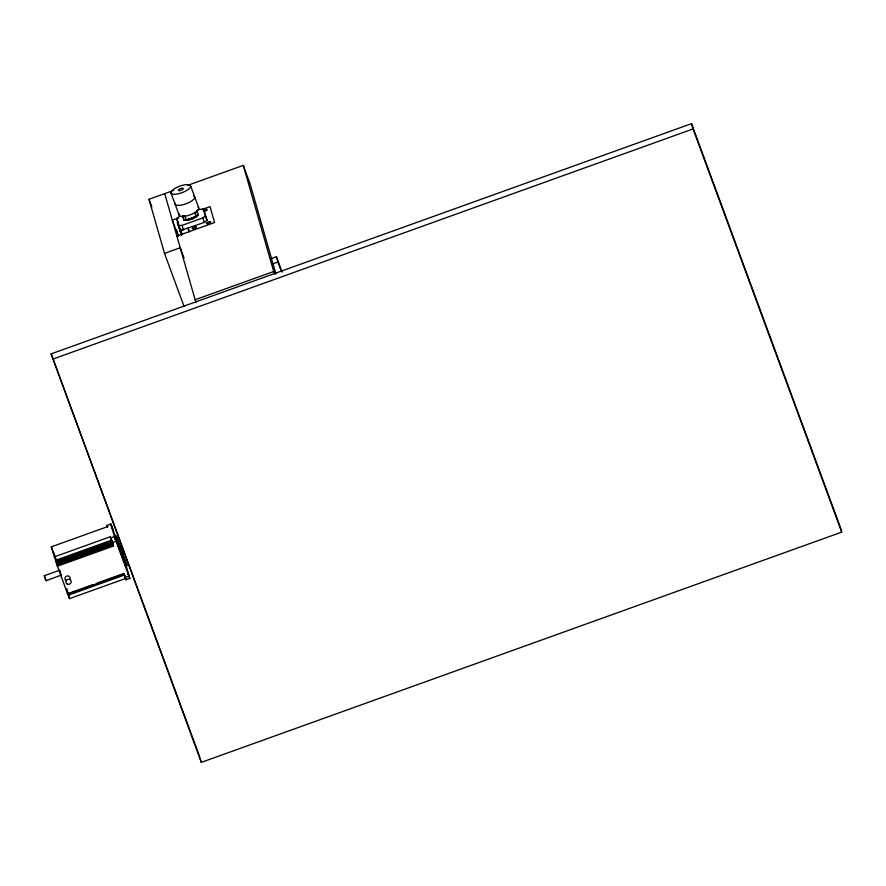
<?xml version="1.0" encoding="UTF-8"?>
<svg xmlns="http://www.w3.org/2000/svg" width="886" height="886" viewBox="0 0 886 886"><rect width="100%" height="100%" fill="white"/><g stroke="black" fill="none" stroke-linecap="round" stroke-linejoin="round"><path stroke-width="1.33" d="M178.684 225.498L181.918 225.432L183.546 229.873L180.323 229.939L178.684 225.498L176.668 218.465L179.326 216.405M181.519 235.742L177.344 222.585L178.407 221.766M186.392 220.226L184.764 215.785L182.394 215.83L184.022 220.271L186.392 220.226L196.216 216.693L198.165 215.187L197.224 211.865M181.918 225.432L202.739 217.945L205.397 215.896L203.381 208.863L197.545 209.86M179.703 230.814L204.367 222.386L207.036 220.326L203.381 208.863M184.111 306.556L164.508 253.396L148.992 199.272L173.722 190.379M187.887 185.285L243.273 165.372L250.096 183.867L275.967 274.084M178.817 217.812L172.316 220.149L178.219 236.185M202.229 209.395L210.026 206.593L214.589 222.519L176.879 236.075M164.508 253.396L180.223 247.748L184.055 258.125M271.26 258.568L276.421 256.707L282.125 272.19M272.777 263.873L277.938 262.012L276.421 256.707M196.05 302.226L195.141 299.756L273.708 271.504L243.273 165.372M51.144 353.879L691.534 123.63L840.183 526.816L841.7 532.121L201.31 762.37L51.144 353.879L199.782 757.065M52.662 359.184L693.051 128.935L691.534 123.63M119.366 546.961L110.783 523.903L107.062 525.453L107.416 526.683L51.31 546.85L57.424 566.198L67.757 594.24L123.863 574.062L125.458 578.137M54.201 556.906L110.296 536.739L111.558 540.161L112.234 542.033L56.139 562.2M110.839 524.102L114.416 536.606L110.65 537.968L111.924 541.678M124.959 563.518L125.712 566.132L115.678 538.909L115.125 537.115L116.376 536.661L116.177 535.842L126.964 565.678L116.376 536.661M55.464 560.329L111.558 540.161L111.215 539.419L111.736 541.025M55.796 561.259L111.902 541.08L110.296 536.739M125.867 564.747L129.843 578.525L116.033 541.257L112.256 542.609L113.519 546.031L57.424 566.198M56.449 563.108L112.555 542.93L113.519 546.031M56.726 563.906L112.821 543.727M56.937 564.537L113.031 544.369M57.069 564.969L113.22 545.001L111.913 541.545M118.868 546.153L120.119 545.71M61.311 575.092L46.094 580.707L44.976 577.772L44.3 575.734L59.55 570.252L59.816 571.127M121.77 556.264L123.021 555.81M125.513 565.301L126.776 564.847M67.757 594.24L67.358 592.812L67.735 593.653L93.229 584.494M97.061 583.11L123.83 573.486L125.258 577.318M67.735 593.653L68 594.362L124.106 574.194L124.76 576.099M68 594.362L68.322 595.204L124.417 575.036M128.891 576.133L125.114 577.484L123.852 573.907M68.322 595.204L69.573 598.626L125.679 578.458L126.078 579.876L124.771 576.421M129.799 578.325L126.033 579.677L124.749 575.955M120.706 548.301L121.116 549.342M122.035 552.177L122.478 553.252L122.213 552.665M124.051 574.272L124.594 575.9M44.3 575.734L46.094 580.707M115.623 537.669L114.925 536.285L115.125 537.115M120.928 548.855L120.496 547.769L121.127 549.697M122.346 553.041L122.656 553.739L122.346 552.809M53.16 551.823L53.537 552.665L53.138 551.236L56.427 560.162M61.09 574.637L61.522 575.723L61.223 574.793M189.216 231.423L188.674 230.183L189.117 231.611M116.83 540.748L117.572 542.686M124.583 561.259L124.228 560.406L124.45 561.104M125.469 563.917L125.147 563.064M107.66 526.805L107.051 525.298L107.682 527.325M60.99 574.449L61.212 575.025M121.028 549.054L121.338 549.918M122.124 552.465L121.304 550.228M112.101 542.055L112.633 543.373L112.267 542.232M693.051 128.935L841.7 532.121M277.938 262.012L281.272 271.05M273.708 271.504L274.616 273.973M205.397 215.896L207.036 220.326M202.739 217.945L204.367 222.386M190.623 185.905A10.444 3.444 -20.2 0 1 176.713 194.078A10.444 3.444 -20.2 0 1 175.074 188.33A10.444 3.444 -20.2 0 1 190.623 185.905L198.807 208.099M196.537 210.746L198.165 215.187M194.577 212.252L196.216 216.693M188.973 230.714L188.065 228.245L189.061 231.7M170.987 192.971L179.16 215.165M176.668 218.465L180.323 229.939M180.999 230.792L182.361 234.491M177.344 222.585L180.988 232.453M148.992 199.272L151.86 207.047M51.31 546.85L52.573 550.272M121.282 549.752L121.57 550.549M121.581 551.003L121.869 551.768M128.536 574.737C126.388 569.166 130.696 580.64 128.548 575.069M115.678 539.862L114.958 538.035L115.324 539.175M115.689 540.194L116.398 542.022L115.357 539.386M115.701 540.327L116.033 541.257M60.735 573.751L60.182 572.201M121.847 551.291L122.102 552.033M121.05 549.486L121.349 550.317M125.28 563.042L125.59 563.95L125.303 563.252M115.501 539.674L114.416 536.606M124.948 576.62L125.391 577.905M112.09 541.745L112.555 542.93M60.004 571.669L60.226 572.29M122.013 551.823L122.334 552.698M59.694 570.805L59.916 571.459M122.202 552.377L122.501 553.218M120.651 548.301L120.95 549.143M183.081 216.948L184.022 220.271M176.469 229.363L178.374 235.997M164.707 193.624L195.141 299.756M200.17 758.394L201.31 762.37M66.694 588.57L69.573 598.626M198.032 207.246A10.444 3.444 -20.2 0 1 189.936 214.944A10.444 3.444 -20.2 0 1 179.349 213.958M193.48 195.961A10.444 3.444 -20.2 0 1 186.868 203.459A10.444 3.444 -20.2 0 1 175.096 203.293M203.315 210.514A2.293 0.753 -20.2 0 1 206.228 209.373A2.293 0.753 -20.2 0 1 206.97 210.192A2.293 0.753 -20.2 0 1 204.157 211.444M196.814 215.774A6.268 2.071 -20.2 0 1 192.517 218.809A6.268 2.071 -20.2 0 1 186.603 220.06M194.698 216.616A5.006 1.65 -20.2 0 1 194.388 216.86M193.226 217.568A5.006 1.65 -20.2 0 1 192.783 217.801M191.354 218.399A5.006 1.65 -20.2 0 1 190.855 218.565M196.515 215.686A6.268 2.071 -20.2 0 1 196.282 215.962M195.662 216.561A6.268 2.071 -20.2 0 1 186.459 219.695M197.179 214.545A6.678 2.204 -20.2 0 1 197.168 215.043M196.891 215.608A6.678 2.204 -20.2 0 1 196.338 216.228M195.972 216.549A6.678 2.204 -20.2 0 1 186.625 219.905M194.289 216.782A6.678 2.204 -20.2 0 1 193.735 217.092M193.148 217.391A6.678 2.204 -20.2 0 1 191.232 218.189M190.568 218.421A6.678 2.204 -20.2 0 1 188.009 219.041M66.228 580.618A2.647 2.503 -16 0 1 65.243 577.329A2.647 2.503 -16 0 1 68.665 576.099A2.647 2.503 -16 0 1 70.049 579.245M111.403 525.553L112.81 529.507L111.403 525.553M179.769 190.612A2.647 0.875 -20.2 0 0 183.302 188.541A2.647 0.875 -20.2 0 0 179.349 189.15A2.647 0.875 -20.2 0 0 179.769 190.612M193.513 228.743A2.293 0.753 -20.2 0 0 196.581 226.938A2.293 0.753 -20.2 0 0 193.159 227.48A2.293 0.753 -20.2 0 0 193.513 228.743M207.656 223.66A2.293 0.753 -20.2 0 0 210.724 221.854A2.293 0.753 -20.2 0 0 207.302 222.386A2.293 0.753 -20.2 0 0 207.656 223.66M67.192 583.996A2.647 2.503 -16 0 0 71.19 581.759A2.647 2.503 -16 0 0 67.258 579.632A2.647 2.503 -16 0 0 67.192 583.996"/></g></svg>
